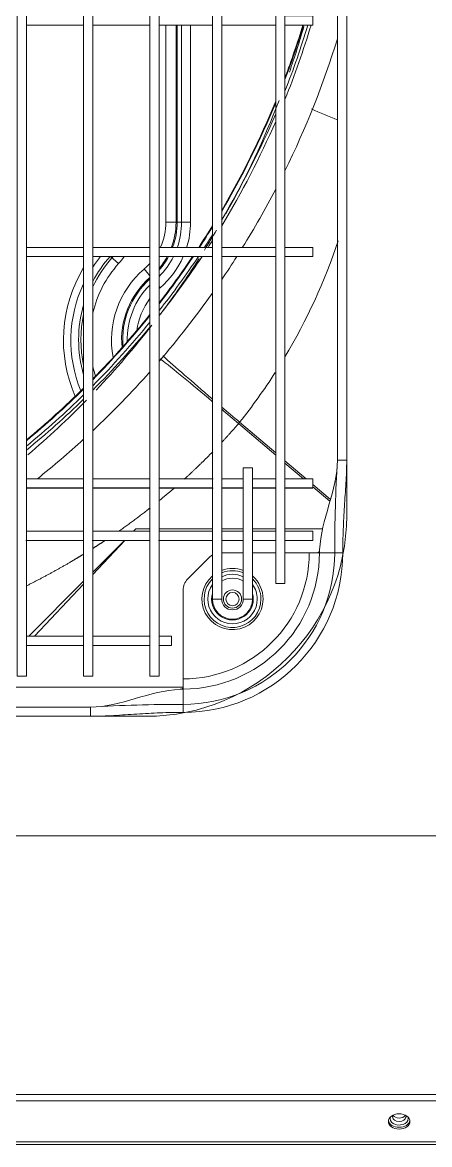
# Model space of a CAD drawing. Header units: millimetres. Extents: x 147592 to 201688, y -27981 to 8299.
# Drawn here: x 166628 to 166759.9, y -950 to -586.5 of the extents above; entities that cross this region are included whole.
import ezdxf

# ---------------------------------------------------------------- set-up
doc = ezdxf.new("R2010")
doc.units = ezdxf.units.MM
for name, color, linetype, lineweight in [('A-DETL-____-WIDE', 7, 'Continuous', 80), ('G-XREF-____-OTLN', 7, 'Continuous', 5), ('M-EQPM-____-OTLN', 7, 'Continuous', 5), ('S-FNDN-____-OTLN', 7, 'Continuous', 5)]:
    doc.layers.add(name, color=color, linetype=linetype, lineweight=lineweight)

# ---------------------------------------------------------------- blocks, each defined once
blk = doc.blocks.new('YXQH_ST_B9-20_rvt-1-二层给排水_消防平面图')
at = {"layer": 'S-FNDN-____-OTLN', "color": 251, "lineweight": 18, "true_color": 0x515151}
blk.add_line((167600.01, -850), (165600.01, -850), dxfattribs=at)
blk = doc.blocks.new('RUXYQ18BA - top_dwg-2871796-二层给排水_消防平面图')
at = {"layer": 'G-XREF-____-OTLN'}
for p, q in [((732.83, 188.42), (732.83, -336.37)), ((735.83, -336.37), (735.83, 188.42)), ((773.32, -291.39), (773.32, 143.44)), ((672.61, -150.44), (691.1, -150.44)), ((694.1, -150.44), (712.59, -150.44)), ((715.59, -150.44), (732.83, -150.44)), ((722.84, -214.25), (722.84, -150.44)), ((735.83, -150.44), (753.33, -150.44)), ((691.1, -222.42), (672.61, -222.42)), ((712.59, -222.42), (694.1, -222.42)), ((732.83, -222.42), (715.59, -222.42)), ((753.33, -222.42), (735.83, -222.42)), ((672.61, -225.41), (691.1, -225.41)), ((694.1, -225.41), (712.59, -225.41)), ((715.59, -225.41), (732.83, -225.41)), ((735.83, -225.41), (753.33, -225.41)), ((691.1, -297.39), (672.61, -297.39)), ((712.59, -297.39), (694.1, -297.39)), ((732.83, -297.39), (715.59, -297.39)), ((742.83, -297.39), (735.83, -297.39)), ((753.33, -297.39), (745.83, -297.39)), ((672.61, -300.38), (691.1, -300.38)), ((694.1, -300.38), (712.59, -300.38)), ((715.59, -300.38), (732.83, -300.38)), ((735.83, -300.38), (742.83, -300.38)), ((745.83, -300.38), (753.33, -300.38)), ((691.1, -314.38), (672.61, -314.38)), ((712.59, -314.38), (694.1, -314.38)), ((732.83, -313.65), (715.59, -313.65)), ((732.83, -314.38), (715.59, -314.38)), ((742.83, -313.65), (735.83, -313.65)), ((742.83, -314.38), (735.83, -314.38)), ((753.33, -313.65), (745.83, -313.65)), ((753.33, -314.38), (745.83, -314.38)), ((768.5, -313.65), (756.32, -313.65)), ((672.61, -317.38), (691.1, -317.38)), ((694.1, -317.38), (712.59, -317.38)), ((704.3, -317.38), (694.1, -327.6)), ((704.5, -317.38), (694.1, -328.39)), ((715.59, -317.38), (732.83, -317.38)), ((735.83, -317.38), (742.83, -317.38)), ((745.83, -317.38), (753.33, -317.38)), ((731.87, -322.84), (724.8, -329.91)), ((742.83, -321.38), (735.83, -321.38)), ((753.33, -321.38), (745.83, -321.38)), ((691.1, -330.6), (673.38, -348.36)), ((691.1, -331.57), (675.24, -348.36)), ((691.1, -348.36), (672.61, -348.36)), ((712.59, -348.36), (694.1, -348.36)), ((672.61, -351.36), (691.1, -351.36)), ((694.1, -351.36), (712.59, -351.36)), ((283.51, -371.36), (693.35, -371.36))]:
    blk.add_line(p, q, dxfattribs=at)
at = {"layer": 'G-XREF-____-OTLN', "color": 251, "true_color": 0x666666}
for p, q in [((710.74, -229.43), (712.61, -231.63)), ((715.59, -235.14), (715.89, -235.5)), ((753.33, -289.76), (741.28, -279.52)), ((741.64, -279.08), (753.33, -289.01)), ((756.32, -291.56), (763.18, -297.39)), ((762.29, -297.39), (756.32, -292.31)), ((765.32, -299.21), (771.04, -304.07)), ((770.88, -304.68), (765.32, -299.96)), ((732.83, -336.37), (735.83, -336.37)), ((745.83, -336.37), (742.83, -336.37))]:
    blk.add_line(p, q, dxfattribs=at)
at = {"layer": 'G-XREF-____-OTLN', "flags": 128}
for points in [[(672.61, -361.36), (672.61, 213.41), (669.61, 213.41), (669.61, -361.36)], [(694.1, -361.36), (694.1, 213.41), (691.1, 213.41), (691.1, -361.36)], [(715.59, -361.36), (715.59, 213.41), (712.59, 213.41), (712.59, -361.36)], [(756.32, -331.37), (756.32, 183.42), (753.33, 183.42), (753.33, -331.37)]]:
    blk.add_lwpolyline(points, close=True, dxfattribs=at)
at = {"layer": 'G-XREF-____-OTLN', "color": 251, "true_color": 0x666666, "flags": 128}
for points in [[(773.32, 143.44), (776.32, 143.44), (776.32, -291.39), (773.32, -291.39)], [(721.05, -214.25), (717.76, -214.25), (717.76, -150.44)], [(721.05, -150.44), (721.05, -214.25), (721.39, -214.25), (721.39, -150.44)], [(725.72, -150.44), (725.72, -214.25), (721.39, -214.25), (722.84, -214.25)], [(700.29, -225.82), (699.84, -225.41), (702.41, -227.7)], [(767.5, -320.81), (767.49, -321.38), (766.77, -321.38)], [(767.49, -321.38), (772.45, -321.38), (775.05, -321.38)], [(723.34, -364.8), (723.34, -365.53), (723.34, -370.49), (723.34, -373.09)], [(693.35, -371.36), (693.35, -374.35), (283.51, -374.35), (283.51, -371.36)], [(267.56, -498.98), (267.56, -496.86), (1319.06, -496.86), (1319.06, -498.98), (1319.06, -512.22), (267.56, -512.22)], [(1319.06, -498.98), (267.56, -498.98), (267.56, -512.22), (267.56, -513.1)]]:
    blk.add_lwpolyline(points, dxfattribs=at)
at = {"layer": 'G-XREF-____-OTLN', "flags": 128}
for points in [[(756.32, -150.44), (765.32, -150.44), (765.32, -147.45), (756.32, -147.45)], [(756.32, -225.41), (765.32, -225.41), (765.32, -222.42), (756.32, -222.42)], [(745.83, -336.37), (745.83, -293.89), (742.83, -293.89), (742.83, -336.37)], [(756.32, -300.38), (765.32, -300.38), (765.32, -297.39), (756.32, -297.39)], [(712.59, -313.65), (708.02, -313.65), (707.29, -314.38), (708.02, -313.65)], [(756.32, -317.38), (765.32, -317.38), (765.32, -314.38), (756.32, -314.38)], [(756.32, -321.38), (764.2, -321.38), (766.77, -321.38)], [(723.34, -333.44), (723.34, -362.24), (723.33, -364.94), (659.59, -364.94), (656.41, -368.13), (330.54, -368.13)], [(715.59, -351.36), (719.59, -351.36), (719.59, -348.36), (715.59, -348.36)], [(1403.06, -513.1), (1343.51, -513.1), (1323.84, -513.1), (1319.06, -513.1), (267.56, -513.1), (262.78, -513.1), (243.11, -513.1), (183.55, -513.1)]]:
    blk.add_lwpolyline(points, dxfattribs=at)
at = {"layer": 'G-XREF-____-OTLN', "color": 251, "true_color": 0x666666}
blk.add_circle((739.33, -336.37), 2.95, dxfattribs=at)
at = {"layer": 'G-XREF-____-OTLN'}
blk.add_circle((739.33, -336.37), 2.15, dxfattribs=at)
at = {"layer": 'G-XREF-____-OTLN', "color": 251, "true_color": 0x666666}
for centre, radius, start, end in [((493.47, -68.44), 283.44, 338.027, 343.1836), ((493.47, -68.44), 282.44, 338.5351, 343.1223), ((493.47, -68.44), 282.44, 329.1029, 336.9301), ((493.47, -68.44), 283.44, 328.7669, 336.4603), ((697.85, -214.25), 19.91, 335.8056, 0), ((697.85, -214.25), 23.2, 339.4071, 0), ((697.85, -214.25), 23.55, 339.7234, 0), ((697.85, -214.25), 27.88, 342.9778, 0), ((493.47, -68.44), 282.44, 326.9651, 327.9379), ((493.47, -68.44), 283.44, 327.0964, 327.6168), ((591.5, -159.39), 192.01, 329.1207, 341.4874), ((730.21, -252.55), 43.22, 141.0265, 146.8687), ((730.2, -252.35), 40.72, 138.4302, 152.4638), ((730.21, -252.51), 45.63, 148.9779, 203.5176), ((730.2, -252.35), 37.15, 138.4302, 166.4091), ((677.86, -205.92), 32.83, 318.4302, 323.5647), ((697.85, -214.25), 19.91, 310.3463, 317.7729), ((493.47, -68.44), 283.44, 321.596, 326.3714), ((493.47, -68.44), 282.44, 321.8524, 326.2364), ((697.85, -214.25), 23.2, 319.8847, 331.2506), ((697.85, -214.25), 23.55, 318.8948, 331.7119), ((697.85, -214.25), 27.88, 310.3463, 336.4018), ((730.2, -252.35), 30.07, 130.3463, 190.9823), ((730.2, -252.35), 26.78, 131.1266, 185.4725), ((730.2, -252.35), 26.43, 131.7853, 184.769), ((730.21, -252.55), 43.22, 154.8713, 202.167), ((730.2, -252.35), 22.1, 130.3463, 131.3881), ((730.2, -252.35), 22.1, 142.8277, 172.363), ((730.2, -252.35), 40.72, 163.8148, 196.1852), ((493.47, -68.44), 282.44, 315.2618, 320.8781), ((493.47, -68.44), 283.44, 315.0583, 320.6303), ((730.2, -252.35), 37.15, 193.5909, 198.4961), ((591.5, -159.39), 192.01, 321.4416, 327.3636), ((493.47, -68.44), 282.44, 309.3635, 314.404), ((493.47, -68.44), 283.44, 309.198, 314.2064), ((732.52, -271.98), 11.56, 319.2903, 322.1251), ((1253.25, -320.25), 480.8, 176.5586, 180.1343), ((723.34, -321.38), 40.86, 270, 0), ((723.34, -321.38), 51.71, 270, 0), ((723.34, -321.38), 49.11, 270, 0), ((723.34, -321.38), 44.15, 270, 0), ((739.33, -336.37), 9.91, 69.3273, 110.6727), ((739.33, -336.37), 9.2, 67.6576, 112.3424), ((739.33, -336.37), 9.91, 130.967, 360), ((739.33, -336.37), 9.2, 134.9085, 360), ((739.33, -336.37), 8.02, 64.15, 115.85), ((739.33, -336.37), 6.75, 58.7898, 121.2102), ((739.33, -336.37), 9.91, 0, 49.033), ((739.33, -336.37), 9.2, 0, 45.0915), ((739.33, -336.37), 8.02, 144.0711, 360), ((739.33, -336.37), 8.02, 0, 35.9289), ((739.33, -336.37), 6.75, 164.2243, 360), ((739.33, -336.37), 6.75, 0, 15.7757), ((723.34, -387.85), 22.32, 90, 91.4573), ((722.21, -851.28), 480.79, 89.8657, 93.4414)]:
    blk.add_arc(centre, radius, start, end, dxfattribs=at)
at = {"layer": 'G-XREF-____-OTLN'}
for centre, radius, start, end in [((493.47, -68.44), 280.89, 339.3554, 343.0262), ((493.47, -68.44), 281.09, 339.2475, 343.0386), ((493.47, -68.44), 292.88, 333.826, 342.8392), ((493.47, -68.44), 280.89, 329.6362, 337.6854), ((493.47, -68.44), 281.09, 329.5667, 337.5863), ((955.21, 263.94), 480.78, 246.6872, 247.7658), ((493.47, -68.44), 292.88, 328.2839, 332.5263), ((697.85, -214.25), 24.99, 340.9408, 0), ((493.47, -68.44), 280.89, 326.7589, 328.4471), ((493.47, -68.44), 281.09, 326.7857, 328.3808), ((730.2, -252.35), 39.98, 138.4302, 154.5563), ((677.86, -205.92), 29.99, 318.4302, 319.4492), ((493.47, -68.44), 280.89, 322.2575, 326.0245), ((493.47, -68.44), 281.09, 322.2048, 326.0519), ((697.85, -214.25), 24.99, 315.2349, 333.4778), ((493.47, -68.44), 292.88, 325.8422, 327.5916), ((730.2, -252.35), 24.99, 134.8144, 181.4881), ((493.47, -68.44), 292.88, 319.3217, 324.811), ((730.2, -252.35), 39.98, 167.9616, 192.0384), ((493.47, -68.44), 280.89, 315.5823, 321.2691), ((493.47, -68.44), 281.09, 315.5407, 321.2183), ((493.47, -68.44), 292.88, 313.2358, 318.4297), ((493.47, -68.44), 280.89, 309.6238, 314.715), ((493.47, -68.44), 281.09, 309.5901, 314.6746), ((493.47, -68.44), 292.88, 308.585, 312.4358), ((735.4, -326.37), 5, 120.9449, 135), ((765.81, -320.32), 1.75, 343.7298, 358.0554), ((728.33, -333.44), 5, 135, 180), ((739.33, -336.37), 6.5, 180, 360), ((739.33, -336.37), 3.5, 180, 270), ((739.33, -336.37), 3.5, 270, 0), ((722.28, -363.85), 1.75, 271.9447, 286.2701)]:
    blk.add_arc(centre, radius, start, end, dxfattribs=at)
at = {"layer": 'G-XREF-____-OTLN', "color": 251, "true_color": 0x666666}
for centre, major_axis, ratio, start_param, end_param in [((743.2, -279.08), (-32.07, 27.07), 0.023917, 0.623606, 1.260427), ((741.28, -281.35), (-31.86, 27.34), 0.033084, 5.010252, 5.661238), ((743.2, -279.08), (-32.07, 27.07), 0.023917, 1.359151, 1.542472), ((741.28, -281.35), (-31.86, 27.34), 0.033084, 4.740773, 4.912678), ((793.31, -504.7), (2.95, 0), 0.707107, 2.883233, 6.283185), ((793.31, -504.14), (2.15, 0), 0.707107, 3.142557, 6.283185), ((793.31, -504.14), (2.15, 0), 0.707107, 0, 0.016551), ((793.31, -504.7), (2.95, 0), 0.707107, 0, 0.25836)]:
    blk.add_ellipse(centre, major_axis=major_axis, ratio=ratio, start_param=start_param, end_param=end_param, dxfattribs=at)
at = {"layer": 'G-XREF-____-OTLN'}
blk.add_ellipse((793.31, -505.6), major_axis=(3.5, 0), ratio=0.707107, dxfattribs=at)
for centre, major_axis, start_param, end_param in [((793.31, -505.04), (3.5, 0), 3.256129, 6.168649), ((793.31, -503), (2.15, 0), 3.561886, 5.848844)]:
    blk.add_ellipse(centre, major_axis=major_axis, ratio=0.707107, start_param=start_param, end_param=end_param, dxfattribs=at)
at = {"layer": 'G-XREF-____-OTLN', "color": 251, "true_color": 0x666666}
for points in [[(741.28, -279.52), (738.7, -282.53), (735.97, -285.45)], [(712.67, -306.83), (707.71, -310.73), (702.46, -314.39)], [(697.9, -317.49), (696.06, -318.71), (694.19, -319.9)]]:
    blk.add_open_spline(points, degree=2, dxfattribs=at)
for points, degree, knots in [([(732.95, -288.62), (731.12, -290.5), (729.23, -292.34), (726.53, -294.97), (723.71, -297.52)], 2, [0.02197506, 0.02197506, 0.02197506, 0.03125, 0.03125, 0.04476758, 0.04476758, 0.04476758]), ([(776.32, -291.39), (776.32, -293.89), (776.21, -296.39), (775.92, -301.38), (775.74, -303.88), (775.42, -308.87), (775.29, -311.37), (775.1, -316.37), (775.05, -318.87), (775.05, -321.38)], 3, [0, 0, 0, 0, 0.25, 0.25, 0.5, 0.5, 0.75, 0.75, 1, 1, 1, 1]), ([(720.33, -300.5), (718.26, -302.3), (716.12, -304.06), (715.86, -304.27), (715.61, -304.48)], 2, [0.05276469, 0.05276469, 0.05276469, 0.0625, 0.0625, 0.0636919, 0.0636919, 0.0636919]), ([(691.16, -321.78), (689.28, -322.94), (687.37, -324.06), (680.2, -328.28), (672.64, -332.06)], 2, [0.11715126, 0.11715126, 0.11715126, 0.125, 0.125, 0.1554491, 0.1554491, 0.1554491]), ([(723.34, -373.09), (720.83, -373.09), (718.33, -373.14), (713.33, -373.32), (710.84, -373.46), (705.84, -373.77), (703.35, -373.95), (698.35, -374.25), (695.85, -374.35), (693.35, -374.35)], 3, [0, 0, 0, 0, 0.25, 0.25, 0.5, 0.5, 0.75, 0.75, 1, 1, 1, 1])]:
    blk.add_open_spline(points, degree=degree, knots=knots, dxfattribs=at)
at = {"layer": 'G-XREF-____-OTLN'}
for points in [[(767.56, -320.38), (767.92, -310.7), (773.32, -301.07), (773.32, -291.39)], [(693.35, -371.36), (703.03, -371.36), (712.66, -365.96), (722.34, -365.6)]]:
    blk.add_open_spline(points, degree=3, dxfattribs=at)
for points, knots in [([(766.77, -321.38), (766.85, -321.38), (766.93, -321.37), (767.08, -321.33), (767.15, -321.29), (767.28, -321.2), (767.33, -321.14), (767.43, -320.99), (767.47, -320.91), (767.5, -320.81)], [0, 0, 0, 0, 0.25, 0.25, 0.5, 0.5, 0.75, 0.75, 1, 1, 1, 1]), ([(722.77, -365.53), (722.97, -365.47), (723.12, -365.38), (723.3, -365.12), (723.34, -364.97), (723.34, -364.8)], [0, 0, 0, 0, 0.5, 0.5, 1, 1, 1, 1]), ([(791.17, -504.14), (791.17, -504.12), (791.14, -503.97), (791.22, -503.79), (791.35, -503.63), (791.36, -503.62)], [0, 0, 0, 0, 0.0376259, 0.300995, 0.3193476, 0.3193476, 0.3193476, 0.3193476])]:
    blk.add_open_spline(points, degree=3, knots=knots, dxfattribs=at)
blk = doc.blocks.new('RUXYQ18BA - top_dwg-V211-二层给排水_消防平面图')
at = {"layer": 'A-DETL-____-WIDE'}
blk.add_ellipse((793.31, -504.14), major_axis=(2.15, 0), ratio=0.707107, start_param=0, end_param=0.016551, dxfattribs=at)
at = {"layer": 'G-XREF-____-OTLN'}
for p, q in [((732.83, 188.42), (732.83, -336.37)), ((735.83, -336.37), (735.83, 188.42)), ((773.32, -291.39), (773.32, 143.44)), ((672.61, -150.44), (691.1, -150.44)), ((694.1, -150.44), (712.59, -150.44)), ((715.59, -150.44), (732.83, -150.44)), ((722.84, -214.25), (722.84, -150.44)), ((735.83, -150.44), (753.33, -150.44)), ((691.1, -222.42), (672.61, -222.42)), ((712.59, -222.42), (694.1, -222.42)), ((732.83, -222.42), (715.59, -222.42)), ((753.33, -222.42), (735.83, -222.42)), ((672.61, -225.41), (691.1, -225.41)), ((694.1, -225.41), (712.59, -225.41)), ((715.59, -225.41), (732.83, -225.41)), ((735.83, -225.41), (753.33, -225.41)), ((691.1, -297.39), (672.61, -297.39)), ((712.59, -297.39), (694.1, -297.39)), ((732.83, -297.39), (715.59, -297.39)), ((742.83, -297.39), (735.83, -297.39)), ((753.33, -297.39), (745.83, -297.39)), ((672.61, -300.38), (691.1, -300.38)), ((694.1, -300.38), (712.59, -300.38)), ((715.59, -300.38), (732.83, -300.38)), ((735.83, -300.38), (742.83, -300.38)), ((745.83, -300.38), (753.33, -300.38)), ((691.1, -314.38), (672.61, -314.38)), ((712.59, -314.38), (694.1, -314.38)), ((732.83, -313.65), (715.59, -313.65)), ((732.83, -314.38), (715.59, -314.38)), ((742.83, -313.65), (735.83, -313.65)), ((742.83, -314.38), (735.83, -314.38)), ((753.33, -313.65), (745.83, -313.65)), ((753.33, -314.38), (745.83, -314.38)), ((768.5, -313.65), (756.32, -313.65)), ((672.61, -317.38), (691.1, -317.38)), ((694.1, -317.38), (712.59, -317.38)), ((704.3, -317.38), (694.1, -327.6)), ((704.5, -317.38), (694.1, -328.39)), ((715.59, -317.38), (732.83, -317.38)), ((735.83, -317.38), (742.83, -317.38)), ((745.83, -317.38), (753.33, -317.38)), ((731.87, -322.84), (724.8, -329.91)), ((742.83, -321.38), (735.83, -321.38)), ((753.33, -321.38), (745.83, -321.38)), ((691.1, -330.6), (673.38, -348.36)), ((691.1, -331.57), (675.24, -348.36)), ((691.1, -348.36), (672.61, -348.36)), ((712.59, -348.36), (694.1, -348.36)), ((672.61, -351.36), (691.1, -351.36)), ((694.1, -351.36), (712.59, -351.36)), ((283.51, -371.36), (693.35, -371.36))]:
    blk.add_line(p, q, dxfattribs=at)
at = {"layer": 'G-XREF-____-OTLN', "color": 251, "true_color": 0x666666}
for p, q in [((710.74, -229.43), (712.61, -231.63)), ((715.59, -235.14), (715.89, -235.5)), ((753.33, -289.76), (741.28, -279.52)), ((741.64, -279.08), (753.33, -289.01)), ((756.32, -291.56), (763.18, -297.39)), ((762.29, -297.39), (756.32, -292.31)), ((765.32, -299.21), (771.04, -304.07)), ((770.88, -304.68), (765.32, -299.96)), ((732.83, -336.37), (735.83, -336.37)), ((745.83, -336.37), (742.83, -336.37))]:
    blk.add_line(p, q, dxfattribs=at)
at = {"layer": 'G-XREF-____-OTLN', "flags": 128}
for points in [[(672.61, -361.36), (672.61, 213.41), (669.61, 213.41), (669.61, -361.36)], [(694.1, -361.36), (694.1, 213.41), (691.1, 213.41), (691.1, -361.36)], [(715.59, -361.36), (715.59, 213.41), (712.59, 213.41), (712.59, -361.36)], [(756.32, -331.37), (756.32, 183.42), (753.33, 183.42), (753.33, -331.37)]]:
    blk.add_lwpolyline(points, close=True, dxfattribs=at)
at = {"layer": 'G-XREF-____-OTLN', "color": 251, "true_color": 0x666666, "flags": 128}
for points in [[(773.32, 143.44), (776.32, 143.44), (776.32, -291.39), (773.32, -291.39)], [(721.05, -214.25), (717.76, -214.25), (717.76, -150.44)], [(721.05, -150.44), (721.05, -214.25), (721.39, -214.25), (721.39, -150.44)], [(725.72, -150.44), (725.72, -214.25), (721.39, -214.25), (722.84, -214.25)], [(700.29, -225.82), (699.84, -225.41), (702.41, -227.7)], [(767.5, -320.81), (767.49, -321.38), (766.77, -321.38)], [(767.49, -321.38), (772.45, -321.38), (775.05, -321.38)], [(723.34, -364.8), (723.34, -365.53), (723.34, -370.49), (723.34, -373.09)], [(693.35, -371.36), (693.35, -374.35), (283.51, -374.35), (283.51, -371.36)], [(267.56, -498.98), (267.56, -496.86), (1319.06, -496.86), (1319.06, -498.98), (1319.06, -512.22), (267.56, -512.22)], [(1319.06, -498.98), (267.56, -498.98), (267.56, -512.22), (267.56, -513.1)]]:
    blk.add_lwpolyline(points, dxfattribs=at)
at = {"layer": 'G-XREF-____-OTLN', "flags": 128}
for points in [[(756.32, -150.44), (765.32, -150.44), (765.32, -147.45), (756.32, -147.45)], [(756.32, -225.41), (765.32, -225.41), (765.32, -222.42), (756.32, -222.42)], [(745.83, -336.37), (745.83, -293.89), (742.83, -293.89), (742.83, -336.37)], [(756.32, -300.38), (765.32, -300.38), (765.32, -297.39), (756.32, -297.39)], [(712.59, -313.65), (708.02, -313.65), (707.29, -314.38), (708.02, -313.65)], [(756.32, -317.38), (765.32, -317.38), (765.32, -314.38), (756.32, -314.38)], [(756.32, -321.38), (764.2, -321.38), (766.77, -321.38)], [(723.34, -333.44), (723.34, -362.24), (723.33, -364.94), (659.59, -364.94), (656.41, -368.13), (330.54, -368.13)], [(715.59, -351.36), (719.59, -351.36), (719.59, -348.36), (715.59, -348.36)], [(1403.06, -513.1), (1343.51, -513.1), (1323.84, -513.1), (1319.06, -513.1), (267.56, -513.1), (262.78, -513.1), (243.11, -513.1), (183.55, -513.1)]]:
    blk.add_lwpolyline(points, dxfattribs=at)
at = {"layer": 'G-XREF-____-OTLN', "color": 251, "true_color": 0x666666}
blk.add_circle((739.33, -336.37), 2.95, dxfattribs=at)
at = {"layer": 'G-XREF-____-OTLN'}
blk.add_circle((739.33, -336.37), 2.15, dxfattribs=at)
at = {"layer": 'G-XREF-____-OTLN', "color": 251, "true_color": 0x666666}
for centre, radius, start, end in [((493.47, -68.44), 283.44, 338.027, 343.1836), ((493.47, -68.44), 282.44, 338.5351, 343.1223), ((493.47, -68.44), 282.44, 329.1029, 336.9301), ((493.47, -68.44), 283.44, 328.7669, 336.4603), ((697.85, -214.25), 19.91, 335.8056, 0), ((697.85, -214.25), 23.2, 339.4071, 0), ((697.85, -214.25), 23.55, 339.7234, 0), ((697.85, -214.25), 27.88, 342.9778, 0), ((493.47, -68.44), 282.44, 326.9651, 327.9379), ((493.47, -68.44), 283.44, 327.0964, 327.6168), ((591.5, -159.39), 192.01, 329.1207, 341.4874), ((730.21, -252.55), 43.22, 141.0265, 146.8687), ((730.2, -252.35), 40.72, 138.4302, 152.4638), ((730.21, -252.51), 45.63, 148.9779, 203.5176), ((730.2, -252.35), 37.15, 138.4302, 166.4091), ((677.86, -205.92), 32.83, 318.4302, 323.5647), ((697.85, -214.25), 19.91, 310.3463, 317.7729), ((493.47, -68.44), 283.44, 321.596, 326.3714), ((493.47, -68.44), 282.44, 321.8524, 326.2364), ((697.85, -214.25), 23.2, 319.8847, 331.2506), ((697.85, -214.25), 23.55, 318.8948, 331.7119), ((697.85, -214.25), 27.88, 310.3463, 336.4018), ((730.2, -252.35), 30.07, 130.3463, 190.9823), ((730.2, -252.35), 26.78, 131.1266, 185.4725), ((730.2, -252.35), 26.43, 131.7853, 184.769), ((730.21, -252.55), 43.22, 154.8713, 202.167), ((730.2, -252.35), 22.1, 130.3463, 131.3881), ((730.2, -252.35), 22.1, 142.8277, 172.363), ((730.2, -252.35), 40.72, 163.8148, 196.1852), ((493.47, -68.44), 282.44, 315.2618, 320.8781), ((493.47, -68.44), 283.44, 315.0583, 320.6303), ((730.2, -252.35), 37.15, 193.5909, 198.4961), ((591.5, -159.39), 192.01, 321.4416, 327.3636), ((493.47, -68.44), 282.44, 309.3635, 314.404), ((493.47, -68.44), 283.44, 309.198, 314.2064), ((732.52, -271.98), 11.56, 319.2903, 322.1251), ((1253.25, -320.25), 480.8, 176.5586, 180.1343), ((723.34, -321.38), 40.86, 270, 0), ((723.34, -321.38), 51.71, 270, 0), ((723.34, -321.38), 49.11, 270, 0), ((723.34, -321.38), 44.15, 270, 0), ((739.33, -336.37), 9.91, 69.3273, 110.6727), ((739.33, -336.37), 9.2, 67.6576, 112.3424), ((739.33, -336.37), 9.91, 130.967, 360), ((739.33, -336.37), 9.2, 134.9085, 360), ((739.33, -336.37), 8.02, 64.15, 115.85), ((739.33, -336.37), 6.75, 58.7898, 121.2102), ((739.33, -336.37), 9.91, 0, 49.033), ((739.33, -336.37), 9.2, 0, 45.0915), ((739.33, -336.37), 8.02, 144.0711, 360), ((739.33, -336.37), 8.02, 0, 35.9289), ((739.33, -336.37), 6.75, 164.2243, 360), ((739.33, -336.37), 6.75, 0, 15.7757), ((723.34, -387.85), 22.32, 90, 91.4573), ((722.21, -851.28), 480.79, 89.8657, 93.4414)]:
    blk.add_arc(centre, radius, start, end, dxfattribs=at)
at = {"layer": 'G-XREF-____-OTLN'}
for centre, radius, start, end in [((493.47, -68.44), 280.89, 339.3554, 343.0262), ((493.47, -68.44), 281.09, 339.2475, 343.0386), ((493.47, -68.44), 292.88, 333.826, 342.8392), ((493.47, -68.44), 280.89, 329.6362, 337.6854), ((493.47, -68.44), 281.09, 329.5667, 337.5863), ((955.21, 263.94), 480.78, 246.6872, 247.7658), ((493.47, -68.44), 292.88, 328.2839, 332.5263), ((697.85, -214.25), 24.99, 340.9408, 0), ((493.47, -68.44), 280.89, 326.7589, 328.4471), ((493.47, -68.44), 281.09, 326.7857, 328.3808), ((730.2, -252.35), 39.98, 138.4302, 154.5563), ((677.86, -205.92), 29.99, 318.4302, 319.4492), ((493.47, -68.44), 280.89, 322.2575, 326.0245), ((493.47, -68.44), 281.09, 322.2048, 326.0519), ((697.85, -214.25), 24.99, 315.2349, 333.4778), ((493.47, -68.44), 292.88, 325.8422, 327.5916), ((730.2, -252.35), 24.99, 134.8144, 181.4881), ((493.47, -68.44), 292.88, 319.3217, 324.811), ((730.2, -252.35), 39.98, 167.9616, 192.0384), ((493.47, -68.44), 280.89, 315.5823, 321.2691), ((493.47, -68.44), 281.09, 315.5407, 321.2183), ((493.47, -68.44), 292.88, 313.2358, 318.4297), ((493.47, -68.44), 280.89, 309.6238, 314.715), ((493.47, -68.44), 281.09, 309.5901, 314.6746), ((493.47, -68.44), 292.88, 308.585, 312.4358), ((735.4, -326.37), 5, 120.9449, 135), ((765.81, -320.32), 1.75, 343.7298, 358.0554), ((728.33, -333.44), 5, 135, 180), ((739.33, -336.37), 6.5, 180, 360), ((739.33, -336.37), 3.5, 180, 270), ((739.33, -336.37), 3.5, 270, 0), ((722.28, -363.85), 1.75, 271.9447, 286.2701)]:
    blk.add_arc(centre, radius, start, end, dxfattribs=at)
at = {"layer": 'G-XREF-____-OTLN', "color": 251, "true_color": 0x666666}
for centre, major_axis, ratio, start_param, end_param in [((743.2, -279.08), (-32.07, 27.07), 0.023917, 0.623606, 1.260427), ((741.28, -281.35), (-31.86, 27.34), 0.033084, 5.010252, 5.661238), ((743.2, -279.08), (-32.07, 27.07), 0.023917, 1.359151, 1.542472), ((741.28, -281.35), (-31.86, 27.34), 0.033084, 4.740773, 4.912678), ((793.31, -504.7), (2.95, 0), 0.707107, 2.883233, 6.283185), ((793.31, -504.14), (2.15, 0), 0.707107, 3.142557, 6.283185), ((793.31, -504.14), (2.15, 0), 0.707107, 0, 0.016551), ((793.31, -504.7), (2.95, 0), 0.707107, 0, 0.25836)]:
    blk.add_ellipse(centre, major_axis=major_axis, ratio=ratio, start_param=start_param, end_param=end_param, dxfattribs=at)
at = {"layer": 'G-XREF-____-OTLN'}
blk.add_ellipse((793.31, -505.6), major_axis=(3.5, 0), ratio=0.707107, dxfattribs=at)
for centre, major_axis, start_param, end_param in [((793.31, -505.04), (3.5, 0), 3.256129, 6.168649), ((793.31, -503), (2.15, 0), 3.561886, 5.848844)]:
    blk.add_ellipse(centre, major_axis=major_axis, ratio=0.707107, start_param=start_param, end_param=end_param, dxfattribs=at)
at = {"layer": 'G-XREF-____-OTLN', "color": 251, "true_color": 0x666666}
for points in [[(741.28, -279.52), (738.7, -282.53), (735.97, -285.45)], [(712.67, -306.83), (707.71, -310.73), (702.46, -314.39)], [(697.9, -317.49), (696.06, -318.71), (694.19, -319.9)]]:
    blk.add_open_spline(points, degree=2, dxfattribs=at)
for points, degree, knots in [([(732.95, -288.62), (731.12, -290.5), (729.23, -292.34), (726.53, -294.97), (723.71, -297.52)], 2, [0.02197506, 0.02197506, 0.02197506, 0.03125, 0.03125, 0.04476758, 0.04476758, 0.04476758]), ([(776.32, -291.39), (776.32, -293.89), (776.21, -296.39), (775.92, -301.38), (775.74, -303.88), (775.42, -308.87), (775.29, -311.37), (775.1, -316.37), (775.05, -318.87), (775.05, -321.38)], 3, [0, 0, 0, 0, 0.25, 0.25, 0.5, 0.5, 0.75, 0.75, 1, 1, 1, 1]), ([(720.33, -300.5), (718.26, -302.3), (716.12, -304.06), (715.86, -304.27), (715.61, -304.48)], 2, [0.05276469, 0.05276469, 0.05276469, 0.0625, 0.0625, 0.0636919, 0.0636919, 0.0636919]), ([(691.16, -321.78), (689.28, -322.94), (687.37, -324.06), (680.2, -328.28), (672.64, -332.06)], 2, [0.11715126, 0.11715126, 0.11715126, 0.125, 0.125, 0.1554491, 0.1554491, 0.1554491]), ([(723.34, -373.09), (720.83, -373.09), (718.33, -373.14), (713.33, -373.32), (710.84, -373.46), (705.84, -373.77), (703.35, -373.95), (698.35, -374.25), (695.85, -374.35), (693.35, -374.35)], 3, [0, 0, 0, 0, 0.25, 0.25, 0.5, 0.5, 0.75, 0.75, 1, 1, 1, 1])]:
    blk.add_open_spline(points, degree=degree, knots=knots, dxfattribs=at)
at = {"layer": 'G-XREF-____-OTLN'}
for points in [[(767.56, -320.38), (767.92, -310.7), (773.32, -301.07), (773.32, -291.39)], [(693.35, -371.36), (703.03, -371.36), (712.66, -365.96), (722.34, -365.6)]]:
    blk.add_open_spline(points, degree=3, dxfattribs=at)
for points, knots in [([(766.77, -321.38), (766.85, -321.38), (766.93, -321.37), (767.08, -321.33), (767.15, -321.29), (767.28, -321.2), (767.33, -321.14), (767.43, -320.99), (767.47, -320.91), (767.5, -320.81)], [0, 0, 0, 0, 0.25, 0.25, 0.5, 0.5, 0.75, 0.75, 1, 1, 1, 1]), ([(722.77, -365.53), (722.97, -365.47), (723.12, -365.38), (723.3, -365.12), (723.34, -364.97), (723.34, -364.8)], [0, 0, 0, 0, 0.5, 0.5, 1, 1, 1, 1]), ([(791.17, -504.14), (791.17, -504.12), (791.14, -503.97), (791.22, -503.79), (791.35, -503.63), (791.36, -503.62)], [0, 0, 0, 0, 0.0376259, 0.300995, 0.3193476, 0.3193476, 0.3193476, 0.3193476])]:
    blk.add_open_spline(points, degree=3, knots=knots, dxfattribs=at)
blk = doc.blocks.new('RUXYQ18BA - RUXYQ18BA-2871902-二层给排水_消防平面图')
at = {"layer": 'M-EQPM-____-OTLN'}
for p, q in [((-120.7, 151.74), (-120.7, 726.51)), ((-102.21, 726.51), (-102.21, 151.74)), ((-99.21, 151.74), (-99.21, 726.51)), ((-80.72, 726.51), (-80.72, 151.74)), ((-77.72, 151.74), (-77.72, 726.51)), ((-60.48, 701.52), (-60.48, 176.73)), ((-57.48, 176.73), (-57.48, 701.52)), ((-39.98, 696.52), (-39.98, 181.73)), ((-36.99, 181.73), (-36.99, 696.52)), ((-16.99, 679.5), (-16.99, 203.74)), ((-27.99, 362.65), (-27.99, 365.65)), ((-120.7, 362.65), (-102.21, 362.65)), ((-99.21, 362.65), (-80.72, 362.65)), ((-77.72, 362.65), (-60.48, 362.65)), ((-57.48, 362.65), (-39.98, 362.65)), ((-36.99, 362.65), (-27.99, 362.65)), ((-102.21, 290.68), (-120.7, 290.68)), ((-120.7, 287.68), (-102.21, 287.68)), ((-80.72, 290.68), (-99.21, 290.68)), ((-99.21, 287.68), (-80.72, 287.68)), ((-60.48, 290.68), (-77.72, 290.68)), ((-77.72, 287.68), (-60.48, 287.68)), ((-39.98, 290.68), (-57.48, 290.68)), ((-57.48, 287.68), (-39.98, 287.68)), ((-27.99, 290.68), (-36.99, 290.68)), ((-36.99, 287.68), (-27.99, 287.68)), ((-27.99, 287.68), (-27.99, 290.68)), ((-47.48, 219.21), (-50.48, 219.21)), ((-50.48, 219.21), (-50.48, 176.73)), ((-47.48, 176.73), (-47.48, 219.21)), ((-102.21, 215.71), (-120.7, 215.71)), ((-80.72, 215.71), (-99.21, 215.71)), ((-60.25, 215.71), (-77.72, 215.71)), ((-50.48, 215.71), (-57.48, 215.71)), ((-39.98, 215.71), (-47.48, 215.71)), ((-27.99, 215.71), (-37.18, 215.71)), ((-27.99, 212.71), (-27.99, 215.71)), ((-120.7, 212.71), (-102.21, 212.71)), ((-99.21, 212.71), (-80.72, 212.71)), ((-77.72, 212.71), (-60.27, 212.71)), ((-57.48, 212.71), (-50.48, 212.71)), ((-47.48, 212.71), (-39.98, 212.71)), ((-37.17, 212.71), (-27.99, 212.71)), ((-102.21, 198.72), (-120.7, 198.72)), ((-80.72, 198.72), (-99.21, 198.72)), ((-60.35, 198.72), (-77.72, 198.72)), ((-50.48, 198.72), (-57.48, 198.72)), ((-39.98, 198.72), (-47.48, 198.72)), ((-27.99, 198.72), (-37.08, 198.72)), ((-27.99, 195.72), (-27.99, 198.72)), ((-120.93, 195.72), (-102.21, 195.72)), ((-99.44, 195.72), (-80.72, 195.72)), ((-77.95, 195.72), (-60.37, 195.72)), ((-57.48, 195.72), (-50.48, 195.72)), ((-47.48, 195.72), (-39.98, 195.72)), ((-37.07, 195.72), (-27.99, 195.72)), ((-39.98, 181.73), (-36.99, 181.73)), ((-102.21, 164.73), (-120.77, 164.73)), ((-80.72, 164.73), (-99.28, 164.73)), ((-73.72, 164.73), (-77.79, 164.73)), ((-73.72, 161.74), (-73.72, 164.73)), ((-120.75, 161.74), (-102.21, 161.74)), ((-99.26, 161.74), (-80.72, 161.74)), ((-77.77, 161.74), (-73.72, 161.74)), ((-123.7, 151.74), (-120.7, 151.74)), ((-102.21, 151.74), (-99.21, 151.74)), ((-80.72, 151.74), (-77.72, 151.74)), ((-81.99, 138.74), (-532.76, 138.74)), ((-609.89, 0), (609.69, 0))]:
    blk.add_line(p, q, dxfattribs=at)
for centre, radius, start, end in [((-304.88, 440.62), 285, 340.909, 344.0369), ((-304.88, 440.62), 285, 330.7798, 338.9551), ((-304.88, 440.62), 285, 328.0425, 329.5718), ((-304.88, 440.62), 285, 322.9734, 327.3908), ((-304.88, 440.62), 285, 316.5046, 322.0708), ((-304.88, 440.62), 285, 310.3754, 315.6019), ((-81.99, 203.74), 65, 270, 360), ((-53.98, 176.73), 6.5, 180, 360), ((-53.98, 176.73), 3.5, 180, 270), ((-53.98, 176.73), 3.5, 270, 0)]:
    blk.add_arc(centre, radius, start, end, dxfattribs=at)
for name in ['RUXYQ18BA - top_dwg-2871796-二层给排水_消防平面图', 'RUXYQ18BA - top_dwg-V211-二层给排水_消防平面图']:
    blk.add_blockref(name, (-793.31, 513.1))

msp = doc.modelspace()

# ---------------------------------------------------------------- block references
at = {"lineweight": 5}
msp.add_blockref('YXQH_ST_B9-20_rvt-1-二层给排水_消防平面图', (0, 0), dxfattribs=at)
at = {"layer": 'M-EQPM-____-OTLN', "lineweight": 80}
msp.add_blockref('RUXYQ18BA - RUXYQ18BA-2871902-二层给排水_消防平面图', (166750.01, -950), dxfattribs=at)

doc.saveas('drawing.dxf')
